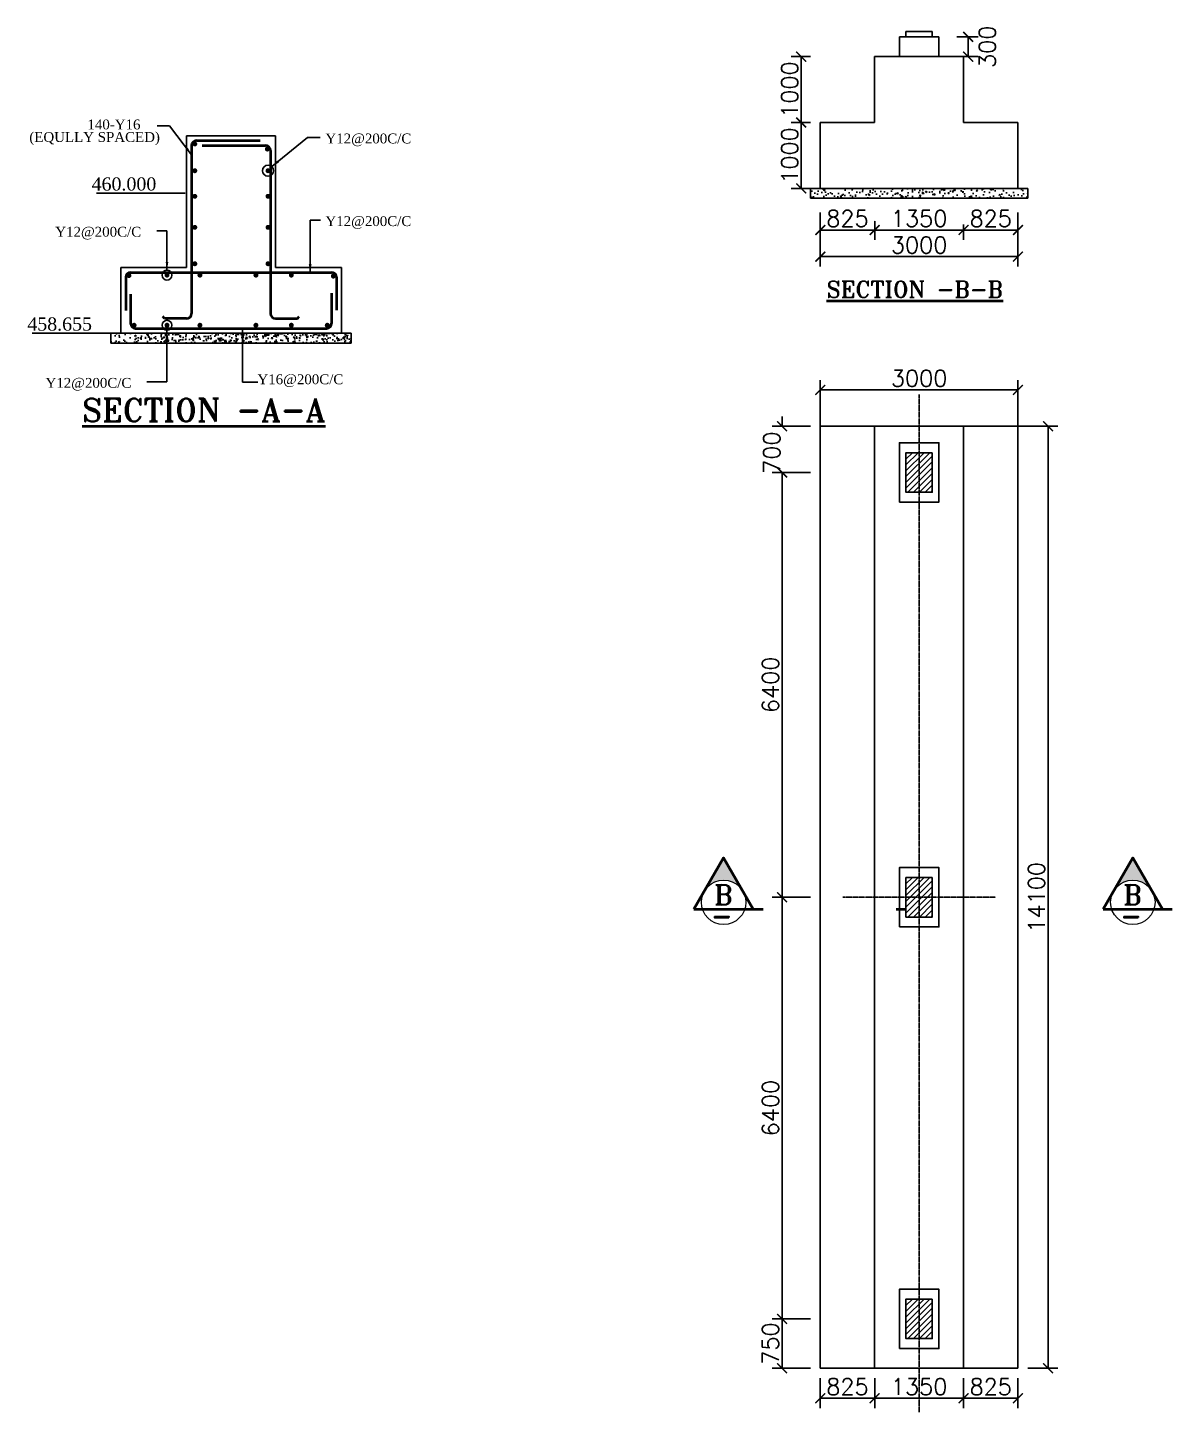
# Model space of a CAD drawing. Header units: inches. Extents: x -400915 to 515323, y 79868 to 577806.
# Drawn here: x 208981 to 226359, y 285657 to 306678 of the extents above; entities that cross this region are included whole.
import ezdxf
from ezdxf.enums import TextEntityAlignment as Align

# ---------------------------------------------------------------- set-up
doc = ezdxf.new("R2010")
doc.units = ezdxf.units.IN
doc.header["$LTSCALE"] = 0.315
doc.header["$MEASUREMENT"] = 0
doc.linetypes.add('CENTER', pattern=[50.8, 31.75, -6.35, 6.35, -6.35])
doc.layers.get('0').update_dxf_attribs({"color": 9})
for name, color, linetype in [('CL', 5, 'CENTER'), ('rec', 7, 'Continuous'), ('stru', 2, 'Continuous'), ('TEXT', 3, 'Continuous')]:
    doc.layers.add(name, color=color, linetype=linetype)
for name, color, linetype, lineweight in [('crass barrier', 1, 'Continuous', 20), ('DM', 1, 'Continuous', 20), ('RFC', 4, 'Continuous', 40), ('STRUC', 2, 'Continuous', 20), ('TXC', 7, 'Continuous', 40)]:
    doc.layers.add(name, color=color, linetype=linetype, lineweight=lineweight)
doc.styles.add('ROMANS', font='ROMANS')
doc.styles.add('ROMANT', font='romant.shx')
doc.styles.get("Standard").update_dxf_attribs({"font": 'romantic.ttf'})
doc.dimstyles.new('75', dxfattribs={"dimscale": 0, "dimtxt": 2.5, "dimasz": 2.5, "dimexe": 1.5, "dimexo": 1.5, "dimgap": 1, "dimtad": 1, "dimdec": 0, "dimzin": 0, "dimdsep": 46, "dimtxsty": 'ROMANS', "dimblk": 'ARCHTICK', "dimcen": -0.75, "dimclrd": 1, "dimclre": 1, "dimclrt": 3, "dimadec": 0, "dimazin": 0, "dimtfac": 1, "dimtdec": 0, "dimtofl": 0, "dimtmove": 0, "dimatfit": 3, "dimfxl": 1, "dimtolj": 1, "dimtzin": 0, "dimarcsym": 0})
doc.dimstyles.new('kri', dxfattribs={"dimtxt": 150, "dimasz": 125, "dimexe": 0.18, "dimexo": 0.0625, "dimgap": 0.09, "dimtad": 1, "dimdec": 0, "dimrnd": 1, "dimzin": 0, "dimdsep": 46, "dimtxsty": 'Standard', "dimblk": 'OBLIQUE', "dimcen": 0.09, "dimclrd": 1, "dimclre": 5, "dimclrt": 3, "dimadec": 0, "dimazin": 0, "dimtfac": 1, "dimtdec": 0, "dimtofl": 0, "dimtmove": 2, "dimatfit": 3, "dimfxl": 1, "dimtolj": 1, "dimtzin": 0, "dimarcsym": 0})

# ---------------------------------------------------------------- blocks, each defined once
blk = doc.blocks.new('_Oblique')
at = {"color": 0, "linetype": 'ByBlock', "lineweight": -2}
blk.add_line((-0.5, -0.5), (0.5, 0.5), dxfattribs=at)
blk = doc.blocks.new('_ArchTick')
at = {"layer": 'crass barrier', "color": 0, "const_width": 0.15}
blk.add_lwpolyline([(-0.5, -0.5), (0.5, 0.5)], dxfattribs=at)
blk = doc.blocks.new('*D21')
at = {"layer": 'Defpoints', "color": 0, "linetype": 'Continuous', "transparency": 16777216}
for p in [(224015, 301179), (221015, 300322), (224015, 300322)]:
    blk.add_point(p, dxfattribs=at)
at = {"layer": 'STRUC', "color": 1, "linetype": 'Continuous', "lineweight": -2, "transparency": 16777216}
for p, q in [((221015, 300472), (221015, 301329)), ((224015, 300472), (224015, 301329)), ((221015, 301179), (224015, 301179))]:
    blk.add_line(p, q, dxfattribs=at)
at = {"layer": 'STRUC', "color": 1, "linetype": 'Continuous', "lineweight": -2, "transparency": 16777216, "xscale": 150, "yscale": 150, "zscale": 150, "rotation": 180}
blk.add_blockref('_ArchTick', (221015, 301179), dxfattribs=at)
at = {"layer": 'STRUC', "color": 1, "linetype": 'Continuous', "lineweight": -2, "transparency": 16777216, "xscale": 150, "yscale": 150, "zscale": 150}
blk.add_blockref('_ArchTick', (224015, 301179), dxfattribs=at)
at = {"layer": 'STRUC', "color": 3, "linetype": 'Continuous', "transparency": 16777216, "insert": (222515, 301354), "char_height": 250, "attachment_point": 5, "style": 'ROMANS'}
blk.add_mtext('\\A1;3000', dxfattribs=at)
blk = doc.blocks.new('*D22')
at = {"layer": 'Defpoints', "color": 0, "linetype": 'Continuous', "transparency": 16777216}
for p in [(223835, 300626), (224015, 286326), (224472, 286326)]:
    blk.add_point(p, dxfattribs=at)
at = {"layer": 'STRUC', "color": 1, "linetype": 'Continuous', "lineweight": -2, "transparency": 16777216}
for p, q in [((223985, 300626), (224622, 300626)), ((224472, 300626), (224472, 286326)), ((224165, 286326), (224622, 286326))]:
    blk.add_line(p, q, dxfattribs=at)
at = {"layer": 'STRUC', "color": 1, "linetype": 'Continuous', "lineweight": -2, "transparency": 16777216, "xscale": 150, "yscale": 150, "zscale": 150}
for p, rotation in [((224472, 300626), 90), ((224472, 286326), 270)]:
    blk.add_blockref('_ArchTick', p, dxfattribs=dict(at, rotation=rotation))
at = {"layer": 'STRUC', "color": 3, "linetype": 'Continuous', "transparency": 16777216, "insert": (224297, 293476), "char_height": 250, "attachment_point": 5, "rotation": 90, "style": 'ROMANS'}
blk.add_mtext('\\A1;14100', dxfattribs=at)
blk = doc.blocks.new('*D23')
at = {"layer": 'Defpoints', "color": 0, "linetype": 'Continuous', "transparency": 16777216}
for p in [(221015, 299926), (220434, 293476), (221015, 293476)]:
    blk.add_point(p, dxfattribs=at)
at = {"layer": 'STRUC', "color": 1, "linetype": 'Continuous', "lineweight": -2, "transparency": 16777216}
for p, q in [((220865, 299926), (220284, 299926)), ((220434, 299926), (220434, 293476)), ((220865, 293476), (220284, 293476))]:
    blk.add_line(p, q, dxfattribs=at)
at = {"layer": 'STRUC', "color": 1, "linetype": 'Continuous', "lineweight": -2, "transparency": 16777216, "xscale": 150, "yscale": 150, "zscale": 150}
for p, rotation in [((220434, 299926), 90), ((220434, 293476), 270)]:
    blk.add_blockref('_ArchTick', p, dxfattribs=dict(at, rotation=rotation))
at = {"layer": 'STRUC', "color": 3, "linetype": 'Continuous', "transparency": 16777216, "insert": (220259, 296701), "char_height": 250, "attachment_point": 5, "rotation": 90, "style": 'ROMANS'}
blk.add_mtext('\\A1;6400', dxfattribs=at)
blk = doc.blocks.new('*D24')
at = {"layer": 'Defpoints', "color": 0, "linetype": 'Continuous', "transparency": 16777216}
for p in [(221015, 293476), (220434, 287076), (221015, 287076)]:
    blk.add_point(p, dxfattribs=at)
at = {"layer": 'STRUC', "color": 1, "linetype": 'Continuous', "lineweight": -2, "transparency": 16777216}
for p, q in [((220865, 293476), (220284, 293476)), ((220434, 293476), (220434, 287076)), ((220865, 287076), (220284, 287076))]:
    blk.add_line(p, q, dxfattribs=at)
at = {"layer": 'STRUC', "color": 1, "linetype": 'Continuous', "lineweight": -2, "transparency": 16777216, "xscale": 150, "yscale": 150, "zscale": 150}
for p, rotation in [((220434, 293476), 90), ((220434, 287076), 270)]:
    blk.add_blockref('_ArchTick', p, dxfattribs=dict(at, rotation=rotation))
at = {"layer": 'STRUC', "color": 3, "linetype": 'Continuous', "transparency": 16777216, "insert": (220259, 290276), "char_height": 250, "attachment_point": 5, "rotation": 90, "style": 'ROMANS'}
blk.add_mtext('\\A1;6400', dxfattribs=at)
blk = doc.blocks.new('*D25')
at = {"layer": 'Defpoints', "color": 0, "linetype": 'Continuous', "transparency": 16777216}
for p in [(220434, 300626), (221015, 300626), (221015, 299926)]:
    blk.add_point(p, dxfattribs=at)
at = {"layer": 'STRUC', "color": 1, "linetype": 'Continuous', "lineweight": -2, "transparency": 16777216}
for p, q in [((220865, 300626), (220284, 300626)), ((220434, 300626), (220434, 300776)), ((220865, 299926), (220284, 299926)), ((220434, 299926), (220434, 299776))]:
    blk.add_line(p, q, dxfattribs=at)
at = {"layer": 'STRUC', "color": 1, "linetype": 'Continuous', "lineweight": -2, "transparency": 16777216, "xscale": 150, "yscale": 150, "zscale": 150}
for p, rotation in [((220434, 300626), 270), ((220434, 299926), 90)]:
    blk.add_blockref('_ArchTick', p, dxfattribs=dict(at, rotation=rotation))
at = {"layer": 'STRUC', "color": 3, "linetype": 'Continuous', "transparency": 16777216, "insert": (220278, 300226), "char_height": 250, "attachment_point": 5, "rotation": 90, "style": 'ROMANS'}
blk.add_mtext('\\A1;700', dxfattribs=at)
blk = doc.blocks.new('*D26')
at = {"layer": 'Defpoints', "color": 0, "linetype": 'Continuous', "transparency": 16777216}
for p in [(221015, 287076), (220434, 286326), (221015, 286326)]:
    blk.add_point(p, dxfattribs=at)
at = {"layer": 'STRUC', "color": 1, "linetype": 'Continuous', "lineweight": -2, "transparency": 16777216}
for p, q in [((220865, 287076), (220284, 287076)), ((220434, 287076), (220434, 286326)), ((220865, 286326), (220284, 286326))]:
    blk.add_line(p, q, dxfattribs=at)
at = {"layer": 'STRUC', "color": 1, "linetype": 'Continuous', "lineweight": -2, "transparency": 16777216, "xscale": 150, "yscale": 150, "zscale": 150}
for p, rotation in [((220434, 287076), 90), ((220434, 286326), 270)]:
    blk.add_blockref('_ArchTick', p, dxfattribs=dict(at, rotation=rotation))
at = {"layer": 'STRUC', "color": 3, "linetype": 'Continuous', "transparency": 16777216, "insert": (220259, 286701), "char_height": 250, "attachment_point": 5, "rotation": 90, "style": 'ROMANS'}
blk.add_mtext('\\A1;750', dxfattribs=at)
blk = doc.blocks.new('*D27')
at = {"layer": 'Defpoints', "color": 0, "linetype": 'Continuous', "transparency": 16777216}
for p in [(221015, 286326), (221840, 286326), (221840, 285871)]:
    blk.add_point(p, dxfattribs=at)
at = {"layer": 'STRUC', "color": 1, "linetype": 'Continuous', "lineweight": -2, "transparency": 16777216}
for p, q in [((221015, 286176), (221015, 285721)), ((221840, 286176), (221840, 285721)), ((221015, 285871), (221840, 285871))]:
    blk.add_line(p, q, dxfattribs=at)
at = {"layer": 'STRUC', "color": 1, "linetype": 'Continuous', "lineweight": -2, "transparency": 16777216, "xscale": 150, "yscale": 150, "zscale": 150, "rotation": 180}
blk.add_blockref('_ArchTick', (221015, 285871), dxfattribs=at)
at = {"layer": 'STRUC', "color": 1, "linetype": 'Continuous', "lineweight": -2, "transparency": 16777216, "xscale": 150, "yscale": 150, "zscale": 150}
blk.add_blockref('_ArchTick', (221840, 285871), dxfattribs=at)
at = {"layer": 'STRUC', "color": 3, "linetype": 'Continuous', "transparency": 16777216, "insert": (221427, 286046), "char_height": 250, "attachment_point": 5, "style": 'ROMANS'}
blk.add_mtext('\\A1;825', dxfattribs=at)
blk = doc.blocks.new('*D28')
at = {"layer": 'Defpoints', "color": 0, "linetype": 'Continuous', "transparency": 16777216}
for p in [(221840, 286326), (223190, 286326), (223190, 285871)]:
    blk.add_point(p, dxfattribs=at)
at = {"layer": 'STRUC', "color": 1, "linetype": 'Continuous', "lineweight": -2, "transparency": 16777216}
for p, q in [((221840, 286176), (221840, 285721)), ((223190, 286176), (223190, 285721)), ((221840, 285871), (223190, 285871))]:
    blk.add_line(p, q, dxfattribs=at)
at = {"layer": 'STRUC', "color": 1, "linetype": 'Continuous', "lineweight": -2, "transparency": 16777216, "xscale": 150, "yscale": 150, "zscale": 150, "rotation": 180}
blk.add_blockref('_ArchTick', (221840, 285871), dxfattribs=at)
at = {"layer": 'STRUC', "color": 1, "linetype": 'Continuous', "lineweight": -2, "transparency": 16777216, "xscale": 150, "yscale": 150, "zscale": 150}
blk.add_blockref('_ArchTick', (223190, 285871), dxfattribs=at)
at = {"layer": 'STRUC', "color": 3, "linetype": 'Continuous', "transparency": 16777216, "insert": (222515, 286046), "char_height": 250, "attachment_point": 5, "style": 'ROMANS'}
blk.add_mtext('\\A1;1350', dxfattribs=at)
blk = doc.blocks.new('*D29')
at = {"layer": 'Defpoints', "color": 0, "linetype": 'Continuous', "transparency": 16777216}
for p in [(223190, 286326), (224015, 286326), (224015, 285871)]:
    blk.add_point(p, dxfattribs=at)
at = {"layer": 'STRUC', "color": 1, "linetype": 'Continuous', "lineweight": -2, "transparency": 16777216}
for p, q in [((223190, 286176), (223190, 285721)), ((224015, 286176), (224015, 285721)), ((223190, 285871), (224015, 285871))]:
    blk.add_line(p, q, dxfattribs=at)
at = {"layer": 'STRUC', "color": 1, "linetype": 'Continuous', "lineweight": -2, "transparency": 16777216, "xscale": 150, "yscale": 150, "zscale": 150, "rotation": 180}
blk.add_blockref('_ArchTick', (223190, 285871), dxfattribs=at)
at = {"layer": 'STRUC', "color": 1, "linetype": 'Continuous', "lineweight": -2, "transparency": 16777216, "xscale": 150, "yscale": 150, "zscale": 150}
blk.add_blockref('_ArchTick', (224015, 285871), dxfattribs=at)
at = {"layer": 'STRUC', "color": 3, "linetype": 'Continuous', "transparency": 16777216, "insert": (223602, 286046), "char_height": 250, "attachment_point": 5, "style": 'ROMANS'}
blk.add_mtext('\\A1;825', dxfattribs=at)
blk = doc.blocks.new('*D30')
at = {"layer": 'Defpoints', "color": 0, "linetype": 'Continuous', "transparency": 16777216}
for p in [(221015, 306238), (220724, 305238), (221015, 305238)]:
    blk.add_point(p, dxfattribs=at)
at = {"layer": 'STRUC', "color": 1, "linetype": 'Continuous', "lineweight": -2, "transparency": 16777216}
for p, q in [((220865, 306238), (220574, 306238)), ((220724, 306238), (220724, 305238)), ((220865, 305238), (220574, 305238))]:
    blk.add_line(p, q, dxfattribs=at)
at = {"layer": 'STRUC', "color": 1, "linetype": 'Continuous', "lineweight": -2, "transparency": 16777216, "xscale": 150, "yscale": 150, "zscale": 150}
for p, rotation in [((220724, 306238), 90), ((220724, 305238), 270)]:
    blk.add_blockref('_ArchTick', p, dxfattribs=dict(at, rotation=rotation))
at = {"layer": 'STRUC', "color": 3, "linetype": 'Continuous', "transparency": 16777216, "insert": (220549, 305738), "char_height": 250, "attachment_point": 5, "rotation": 90, "style": 'ROMANS'}
blk.add_mtext('\\A1;1000', dxfattribs=at)
blk = doc.blocks.new('*D31')
at = {"layer": 'Defpoints', "color": 0, "linetype": 'Continuous', "transparency": 16777216}
for p in [(224015, 304022), (223190, 303606), (224015, 303606)]:
    blk.add_point(p, dxfattribs=at)
at = {"layer": 'STRUC', "color": 1, "linetype": 'Continuous', "lineweight": -2, "transparency": 16777216}
for p, q in [((224015, 303872), (224015, 303456)), ((223190, 303606), (224015, 303606))]:
    blk.add_line(p, q, dxfattribs=at)
at = {"layer": 'STRUC', "color": 1, "linetype": 'Continuous', "lineweight": -2, "transparency": 16777216, "xscale": 150, "yscale": 150, "zscale": 150, "rotation": 180}
blk.add_blockref('_ArchTick', (223190, 303606), dxfattribs=at)
at = {"layer": 'STRUC', "color": 1, "linetype": 'Continuous', "lineweight": -2, "transparency": 16777216, "xscale": 150, "yscale": 150, "zscale": 150}
blk.add_blockref('_ArchTick', (224015, 303606), dxfattribs=at)
at = {"layer": 'STRUC', "color": 3, "linetype": 'Continuous', "transparency": 16777216, "insert": (223602, 303781), "char_height": 250, "attachment_point": 5, "style": 'ROMANS'}
blk.add_mtext('\\A1;825', dxfattribs=at)
blk = doc.blocks.new('*D32')
at = {"layer": 'Defpoints', "color": 0, "linetype": 'Continuous', "transparency": 16777216}
for p in [(221015, 303618), (224015, 303618), (224015, 303202)]:
    blk.add_point(p, dxfattribs=at)
at = {"layer": 'STRUC', "color": 1, "linetype": 'Continuous', "lineweight": -2, "transparency": 16777216}
for p, q in [((221015, 303468), (221015, 303052)), ((224015, 303468), (224015, 303052)), ((221015, 303202), (224015, 303202))]:
    blk.add_line(p, q, dxfattribs=at)
at = {"layer": 'STRUC', "color": 1, "linetype": 'Continuous', "lineweight": -2, "transparency": 16777216, "xscale": 150, "yscale": 150, "zscale": 150, "rotation": 180}
blk.add_blockref('_ArchTick', (221015, 303202), dxfattribs=at)
at = {"layer": 'STRUC', "color": 1, "linetype": 'Continuous', "lineweight": -2, "transparency": 16777216, "xscale": 150, "yscale": 150, "zscale": 150}
blk.add_blockref('_ArchTick', (224015, 303202), dxfattribs=at)
at = {"layer": 'STRUC', "color": 3, "linetype": 'Continuous', "transparency": 16777216, "insert": (222515, 303377), "char_height": 250, "attachment_point": 5, "style": 'ROMANS'}
blk.add_mtext('\\A1;3000', dxfattribs=at)
blk = doc.blocks.new('*D33')
at = {"layer": 'Defpoints', "color": 0, "linetype": 'Continuous', "transparency": 16777216}
for p in [(221015, 304022), (221015, 303606), (221840, 303606)]:
    blk.add_point(p, dxfattribs=at)
at = {"layer": 'STRUC', "color": 1, "linetype": 'Continuous', "lineweight": -2, "transparency": 16777216}
for p, q in [((221015, 303872), (221015, 303456)), ((221840, 303756), (221840, 303756)), ((221840, 303606), (221015, 303606))]:
    blk.add_line(p, q, dxfattribs=at)
at = {"layer": 'STRUC', "color": 1, "linetype": 'Continuous', "lineweight": -2, "transparency": 16777216, "xscale": 150, "yscale": 150, "zscale": 150, "rotation": 180}
blk.add_blockref('_ArchTick', (221015, 303606), dxfattribs=at)
at = {"layer": 'STRUC', "color": 1, "linetype": 'Continuous', "lineweight": -2, "transparency": 16777216, "xscale": 150, "yscale": 150, "zscale": 150}
blk.add_blockref('_ArchTick', (221840, 303606), dxfattribs=at)
at = {"layer": 'STRUC', "color": 3, "linetype": 'Continuous', "transparency": 16777216, "insert": (221427, 303781), "char_height": 250, "attachment_point": 5, "style": 'ROMANS'}
blk.add_mtext('\\A1;825', dxfattribs=at)
blk = doc.blocks.new('*D34')
at = {"layer": 'Defpoints', "color": 0, "linetype": 'Continuous', "transparency": 16777216}
for p in [(220724, 305238), (221015, 305238), (221015, 304238)]:
    blk.add_point(p, dxfattribs=at)
at = {"layer": 'STRUC', "color": 1, "linetype": 'Continuous', "lineweight": -2, "transparency": 16777216}
for p, q in [((220865, 305238), (220574, 305238)), ((220724, 304238), (220724, 305238)), ((220865, 304238), (220574, 304238))]:
    blk.add_line(p, q, dxfattribs=at)
at = {"layer": 'STRUC', "color": 1, "linetype": 'Continuous', "lineweight": -2, "transparency": 16777216, "xscale": 150, "yscale": 150, "zscale": 150}
for p, rotation in [((220724, 305238), 90), ((220724, 304238), 270)]:
    blk.add_blockref('_ArchTick', p, dxfattribs=dict(at, rotation=rotation))
at = {"layer": 'STRUC', "color": 3, "linetype": 'Continuous', "transparency": 16777216, "insert": (220549, 304738), "char_height": 250, "attachment_point": 5, "rotation": 90, "style": 'ROMANS'}
blk.add_mtext('\\A1;1000', dxfattribs=at)
blk = doc.blocks.new('*D35')
at = {"layer": 'Defpoints', "color": 0, "linetype": 'Continuous', "transparency": 16777216}
for p in [(222937, 306538), (223260, 306538), (222937, 306238)]:
    blk.add_point(p, dxfattribs=at)
at = {"layer": 'STRUC', "color": 1, "linetype": 'Continuous', "lineweight": -2, "transparency": 16777216}
for p, q in [((223087, 306538), (223410, 306538)), ((223260, 306238), (223260, 306538)), ((223087, 306238), (223410, 306238))]:
    blk.add_line(p, q, dxfattribs=at)
at = {"layer": 'STRUC', "color": 1, "linetype": 'Continuous', "lineweight": -2, "transparency": 16777216, "xscale": 150, "yscale": 150, "zscale": 150}
for p, rotation in [((223260, 306538), 90), ((223260, 306238), 270)]:
    blk.add_blockref('_ArchTick', p, dxfattribs=dict(at, rotation=rotation))
at = {"layer": 'STRUC', "color": 3, "linetype": 'Continuous', "transparency": 16777216, "insert": (223549, 306388), "char_height": 250, "attachment_point": 5, "rotation": 90, "style": 'ROMANS'}
blk.add_mtext('\\A1;300', dxfattribs=at)
blk = doc.blocks.new('*D149')
at = {"layer": 'Defpoints', "color": 0, "linetype": 'Continuous', "transparency": 16777216}
for p in [(221840, 303890), (223190, 303841), (223190, 303606)]:
    blk.add_point(p, dxfattribs=at)
at = {"layer": 'STRUC', "color": 1, "linetype": 'Continuous', "lineweight": -2, "transparency": 16777216}
for p, q in [((221840, 303740), (221840, 303456)), ((221840, 303606), (223190, 303606)), ((223190, 303691), (223190, 303456))]:
    blk.add_line(p, q, dxfattribs=at)
at = {"layer": 'STRUC', "color": 1, "linetype": 'Continuous', "lineweight": -2, "transparency": 16777216, "xscale": 150, "yscale": 150, "zscale": 150, "rotation": 180}
blk.add_blockref('_ArchTick', (221840, 303606), dxfattribs=at)
at = {"layer": 'STRUC', "color": 1, "linetype": 'Continuous', "lineweight": -2, "transparency": 16777216, "xscale": 150, "yscale": 150, "zscale": 150}
blk.add_blockref('_ArchTick', (223190, 303606), dxfattribs=at)
at = {"layer": 'STRUC', "color": 3, "linetype": 'Continuous', "transparency": 16777216, "insert": (222515, 303781), "char_height": 250, "attachment_point": 5, "style": 'ROMANS'}
blk.add_mtext('\\A1;1350', dxfattribs=at)

msp = doc.modelspace()

# ---------------------------------------------------------------- hatches: boundary and pattern name
at = {"layer": 'DM'}
for points in [[(219546.4, 294075.4), (219254.2, 293569.2, -0.5773503), (219838.7, 293569.2)], [(225758.7, 294075.4), (225466.4, 293569.2, -0.5773503), (226051, 293569.2)]]:
    msp.add_hatch(color=256, dxfattribs=at).paths.add_polyline_path(points)
at = {"layer": 'rec', "ltscale": 0.5}
h = msp.add_hatch(dxfattribs=at)
h.set_pattern_fill('AR-CONC', color=6, scale=30, style=0)
h.set_pattern_definition([(130, (237309.81, -7183.17), (-215.17805, -18.82564), [22.5, -247.5]), (185, (237309.81, -7183.17), (41.6254, 225.65764), [18, -198]), (79.5486, (237291.88, -7184.74), (-173.55281, 206.83186), [19.12206, -210.34263]), (133.8158, (237309.8, -7123.17), (-320.17231, -49.6557), [33.75, -371.25]), (83.3644, (237283.13, -7127.3), (-280.3988, 292.23536), [28.6831, -315.5139]), (188.8158, (237309.8, -7123.17), (-280.3986, 292.23558), [27, -297]), (159, (237279.81, -7138.17), (-179.07212, -120.78567), [22.5, -247.5]), (214, (237279.81, -7138.17), (-72.9946, 217.54501), [18, -198]), (108.5486, (237264.9, -7148.23), (-252.06679, 96.75915), [19.12206, -210.34263]), (142.5, (237309.81, -7183.17), (-3.647957, 99.868156), [0, -195.6, 0, -201, 0, -198.75]), (172.5, (237309.81, -7183.17), (-78.92086, 118.323514), [0, -114.6, 0, -191.1, 0, -75.75]), (212.5, (237376.71, -7183.17), (-160.14673, -6.766462), [0, -75, 0, -234, 0, -310.5]), (222.5, (237406.71, -7183.17), (-174.95585, 30.031495), [0, -97.5, 0, -155.4, 0, -220.5])])
h.paths.add_polyline_path([(222514.5, 304238.3), (224164.5, 304238.3), (224164.5, 304088.3), (222514.5, 304088.3)])
h.paths.add_polyline_path([(220864.5, 304238.3), (222514.5, 304238.3), (222514.5, 304088.3), (220864.5, 304088.3)])
h = msp.add_hatch(dxfattribs=at)
h.set_pattern_fill('AR-CONC', color=256, scale=30, style=0)
h.set_pattern_definition([(50, (0, 0), (215.178055, -18.82564), [22.5, -247.5]), (355, (0, 0), (-41.6254, 225.65764), [18, -198]), (100.4514, (17.93, -1.57), (173.55281, 206.83186), [19.12206, -210.34263]), (46.1842, (0, 60), (320.17231, -49.6557), [33.75, -371.25]), (96.6356, (26.68, 55.86), (280.3988, 292.23536), [28.6831, -315.5139]), (351.1842, (0, 60), (280.39858, 292.23558), [27, -297]), (21, (30, 45), (179.072116, -120.78567), [22.5, -247.5]), (326, (30, 45), (72.9946, 217.54501), [18, -198]), (71.4514, (44.92, 34.93), (252.06679, 96.75915), [19.12206, -210.34263]), (37.5, (0, 0), (3.647957, 99.868156), [0, -195.6, 0, -201, 0, -198.75]), (7.5, (0, 0), (78.92086, 118.323514), [0, -114.6, 0, -191.1, 0, -75.75]), (327.5, (-66.9, 0), (160.14673, -6.766462), [0, -75, 0, -234, 0, -310.5]), (317.5, (-96.9, 0), (174.95585, 30.031495), [0, -97.5, 0, -155.4, 0, -220.5])])
edge = h.paths.add_edge_path(flags=17)
edge.add_line((210244.2, 302888.3), (210244.2, 303038.3))
h = msp.add_hatch(dxfattribs=at)
h.set_pattern_fill('AR-CONC', color=256, scale=30, style=0)
h.set_pattern_definition([(50, (0, -1000), (215.178055, -18.82564), [22.5, -247.5]), (355, (0, -1000), (-41.6254, 225.65764), [18, -198]), (100.4514, (17.93, -1001.57), (173.55281, 206.83186), [19.12206, -210.34263]), (46.1842, (0, -940), (320.17231, -49.6557), [33.75, -371.25]), (96.6356, (26.68, -944.14), (280.3988, 292.23536), [28.6831, -315.5139]), (351.1842, (0, -940), (280.39858, 292.23558), [27, -297]), (21, (30, -955), (179.072116, -120.78567), [22.5, -247.5]), (326, (30, -955), (72.9946, 217.54501), [18, -198]), (71.4514, (44.92, -965.07), (252.06679, 96.75915), [19.12206, -210.34263]), (37.5, (0, -1000), (3.647957, 99.868156), [0, -195.6, 0, -201, 0, -198.75]), (7.5, (0, -1000), (78.92086, 118.323514), [0, -114.6, 0, -191.1, 0, -75.75]), (327.5, (-66.9, -1000), (160.14673, -6.766462), [0, -75, 0, -234, 0, -310.5]), (317.5, (-96.9, -1000), (174.95585, 30.031495), [0, -97.5, 0, -155.4, 0, -220.5])])
h.paths.add_polyline_path([(210244.2, 302038.3), (210244.2, 301888.3), (213894.2, 301888.3), (213894.2, 302038.3)])
h = msp.add_hatch(dxfattribs=at)
h.set_pattern_fill('AR-CONC', color=6, scale=30, style=0)
h.set_pattern_definition([(130, (227039.48, -9383.17), (-215.17805, -18.82564), [22.5, -247.5]), (185, (227039.48, -9383.17), (41.6254, 225.65764), [18, -198]), (79.5486, (227021.55, -9384.74), (-173.55281, 206.83186), [19.12206, -210.34263]), (133.8158, (227039.48, -9323.17), (-320.17231, -49.6557), [33.75, -371.25]), (83.3644, (227012.8, -9327.3), (-280.3988, 292.23536), [28.6831, -315.5139]), (188.8158, (227039.48, -9323.17), (-280.3986, 292.23558), [27, -297]), (159, (227009.48, -9338.17), (-179.07212, -120.78567), [22.5, -247.5]), (214, (227009.48, -9338.17), (-72.9946, 217.54501), [18, -198]), (108.5486, (226994.56, -9348.23), (-252.06679, 96.75915), [19.12206, -210.34263]), (142.5, (227039.48, -9383.17), (-3.647957, 99.868156), [0, -195.6, 0, -201, 0, -198.75]), (172.5, (227039.48, -9383.17), (-78.92086, 118.323514), [0, -114.6, 0, -191.1, 0, -75.75]), (212.5, (227106.38, -9383.17), (-160.14673, -6.766462), [0, -75, 0, -234, 0, -310.5]), (222.5, (227136.38, -9383.17), (-174.95585, 30.031495), [0, -97.5, 0, -155.4, 0, -220.5])])
h.paths.add_polyline_path([(212244.2, 302038.3), (213894.2, 302038.3), (213894.2, 301888.3), (212244.2, 301888.3)])
h.paths.add_polyline_path([(210594.2, 302038.3), (212244.2, 302038.3), (212244.2, 301888.3), (210594.2, 301888.3)])
h = msp.add_hatch(dxfattribs=at)
h.set_pattern_fill('ANSI31', color=3, scale=500, style=0)
h.set_pattern_definition([(45, (185219.2, 14484.68), (-44.194174, 44.194174), [])])
h.paths.add_polyline_path([(222714.5, 300225.9), (222314.5, 300225.9), (222314.5, 299625.9), (222714.5, 299625.9)])
h = msp.add_hatch(dxfattribs=at)
h.set_pattern_fill('ANSI31', color=3, scale=500, style=0)
h.set_pattern_definition([(45, (185219.2, 8034.68), (-44.194174, 44.194174), [])])
h.paths.add_polyline_path([(222714.5, 293775.9), (222314.5, 293775.9), (222314.5, 293175.9), (222714.5, 293175.9)])
h = msp.add_hatch(dxfattribs=at)
h.set_pattern_fill('ANSI31', color=3, scale=500, style=0)
h.set_pattern_definition([(45, (185219.2, 1634.68), (-44.194174, 44.194174), [])])
h.paths.add_polyline_path([(222714.5, 287375.9), (222314.5, 287375.9), (222314.5, 286775.9), (222714.5, 286775.9)])

# ---------------------------------------------------------------- linework, layer by layer
for p, q in [((221014.5, 300625.9), (221014.5, 286325.9)), ((224014.5, 300625.9), (221014.5, 300625.9)), ((224014.5, 300625.9), (221014.5, 300625.9)), ((221839.5, 300625.9), (221839.5, 286325.9)), ((223189.5, 300625.9), (223189.5, 286325.9)), ((224014.5, 300625.9), (224014.5, 286325.9)), ((224014.5, 286325.9), (221014.5, 286325.9)), ((224014.5, 286325.9), (221014.5, 286325.9))]:
    msp.add_line(p, q)
at = {"layer": 'CL'}
for p, q in [((222514.5, 285657.4), (222514.5, 301111.5)), ((221357.2, 300625.9), (223675.8, 300625.9)), ((221357.2, 293475.9), (223675.8, 293475.9))]:
    msp.add_line(p, q, dxfattribs=at)
at = {"layer": 'DM'}
for centre in [(219546.4, 293400.4), (225758.7, 293400.4)]:
    msp.add_circle(centre, 337.5, dxfattribs=at)
at = {"layer": 'rec', "ltscale": 0.5}
for p, q in [((211370.8, 304164.7), (210027.1, 304164.7)), ((210394.2, 302038.3), (209050.5, 302038.3))]:
    msp.add_line(p, q, dxfattribs=at)
for points in [[(222214.5, 299475.9), (222814.5, 299475.9), (222814.5, 300375.9), (222214.5, 300375.9)], [(222714.5, 300225.9), (222314.5, 300225.9), (222314.5, 299625.9), (222714.5, 299625.9)], [(222214.5, 293025.9), (222814.5, 293025.9), (222814.5, 293925.9), (222214.5, 293925.9)], [(222714.5, 293775.9), (222314.5, 293775.9), (222314.5, 293175.9), (222714.5, 293175.9)], [(222214.5, 286625.9), (222814.5, 286625.9), (222814.5, 287525.9), (222214.5, 287525.9)], [(222714.5, 287375.9), (222314.5, 287375.9), (222314.5, 286775.9), (222714.5, 286775.9)]]:
    msp.add_lwpolyline(points, close=True, dxfattribs=at)
for centre, radius in [((212630, 304506), 84), ((211096.3, 302920.9), 75.5), ((211096.3, 302160.3), 75.5)]:
    msp.add_circle(centre, radius, dxfattribs=at)
at = {"layer": 'RFC'}
for p, q in [((211469.2, 304888.3), (211469.2, 302338.3)), ((211544.2, 304963.3), (212510.4, 304963.3)), ((211631.8, 304888.3), (212594.2, 304888.3)), ((212669.2, 304813.3), (212669.2, 302338.3)), ((210544.2, 302963.3), (213594.2, 302963.3)), ((210469.2, 302888.3), (210469.2, 302384.9)), ((213669.2, 302888.3), (213669.2, 302390.2)), ((210544.2, 302631.7), (210544.2, 302188.3)), ((213594.2, 302645.2), (213594.2, 302188.3)), ((211060.3, 302263.3), (211033.4, 302291.3)), ((213078.1, 302263.3), (213105, 302291.3)), ((210619.2, 302113.3), (213519.2, 302113.3)), ((211394.2, 302263.3), (211060.3, 302263.3)), ((212744.2, 302263.3), (213078.1, 302263.3))]:
    msp.add_line(p, q, dxfattribs=at)
at = {"layer": 'RFC', "const_width": 37.5}
for points in [[(211499.9, 304912.1, 1), (211537.4, 304912.1, 1)], [(212638.4, 304835, -1), (212600.9, 304835, -1)], [(211499.9, 304506, 1), (211537.4, 304506, 1)], [(212648.7, 304506, -1), (212611.2, 304506, -1)], [(211499.9, 304117.7, 1), (211537.4, 304117.7, 1)], [(212648.7, 304117.7, -1), (212611.2, 304117.7, -1)], [(211499.9, 303646.7, 1), (211537.4, 303646.7, 1)], [(212648.7, 303646.7, -1), (212611.2, 303646.7, -1)], [(211499.9, 303094, 1), (211537.4, 303094, 1)], [(212648.7, 303094, -1), (212611.2, 303094, -1)], [(210499.2, 302914.4, 1), (210536.7, 302914.4, 1)], [(211077.6, 302920.9, 1), (211115.1, 302920.9, 1)], [(211577.6, 302920.9, 1), (211615.1, 302920.9, 1)], [(212427.6, 302920.9, 1), (212465.1, 302920.9, 1)], [(212965.2, 302920.9, 1), (213002.7, 302920.9, 1)], [(213602.7, 302906.3, 1), (213640.2, 302906.3, 1)], [(210577.6, 302160.3, 1), (210615.1, 302160.3, 1)], [(211077.6, 302160.3, 1), (211115.1, 302160.3, 1)], [(211577.6, 302160.3, 1), (211615.1, 302160.3, 1)], [(212427.6, 302160.3, 1), (212465.1, 302160.3, 1)], [(212965.2, 302160.3, 1), (213002.7, 302160.3, 1)], [(213510.8, 302160.3, 1), (213548.3, 302160.3, 1)]]:
    msp.add_lwpolyline(points, format="xyb", close=True, dxfattribs=at)
at = {"layer": 'RFC'}
for centre, start, end in [((211544.2, 304888.3), 90, 180), ((212594.2, 304813.3), 360, 90), ((210544.2, 302888.3), 90, 180), ((213594.2, 302888.3), 0, 90), ((211394.2, 302338.3), 270, 360), ((212744.2, 302338.3), 180, 270), ((210619.2, 302188.3), 180, 270), ((213519.2, 302188.3), 270, 0)]:
    msp.add_arc(centre, 75, start, end, dxfattribs=at)
at = {"layer": 'stru'}
for p, q in [((222214.5, 306538.3), (222214.5, 306238.3)), ((222214.5, 306538.3), (222814.5, 306538.3)), ((222314.5, 306620.3), (222314.5, 306538.3)), ((222714.5, 306620.3), (222314.5, 306620.3)), ((222714.5, 306620.3), (222714.5, 306538.3)), ((222814.5, 306538.3), (222814.5, 306238.3)), ((221839.5, 306238.3), (223189.5, 306238.3)), ((221839.5, 306238.3), (221839.5, 305238.3)), ((223189.5, 306238.3), (223189.5, 305238.3)), ((221014.5, 305238.3), (221839.5, 305238.3)), ((221014.5, 305238.3), (221014.5, 304238.3)), ((223189.5, 305238.3), (224014.5, 305238.3)), ((224014.5, 305238.3), (224014.5, 304238.3)), ((211394.2, 305038.3), (212744.2, 305038.3)), ((211394.2, 305038.3), (211394.2, 303038.3)), ((212744.2, 305038.3), (212744.2, 303038.3)), ((221014.5, 304238.3), (224014.5, 304238.3)), ((210394.2, 303038.3), (211394.2, 303038.3)), ((210394.2, 303038.3), (210394.2, 302038.3)), ((212744.2, 303038.3), (213744.2, 303038.3)), ((213744.2, 303038.3), (213744.2, 302038.3)), ((210394.2, 302038.3), (213744.2, 302038.3))]:
    msp.add_line(p, q, dxfattribs=at)
at = {"layer": 'stru', "color": 1}
for p, q in [((220864.5, 304238.3), (224164.5, 304238.3)), ((220864.5, 304088.3), (220864.5, 304238.3)), ((224164.5, 304238.3), (224164.5, 304088.3)), ((220864.5, 304088.3), (224164.5, 304088.3)), ((210244.2, 302038.3), (213894.2, 302038.3)), ((210244.2, 301888.3), (210244.2, 302038.3)), ((210244.2, 301888.3), (213894.2, 301888.3)), ((213894.2, 302038.3), (213894.2, 301888.3))]:
    msp.add_line(p, q, dxfattribs=at)
at = {"layer": 'TXC'}
for p, q in [((219996.4, 293296), (220146.4, 293296)), ((222165.6, 293296), (222315.6, 293296)), ((226208.7, 293296), (226358.7, 293296))]:
    msp.add_line(p, q, dxfattribs=at)
for points in [[(219096.4, 293296), (219996.4, 293296), (219546.4, 294075.4)], [(225308.7, 293296), (226208.7, 293296), (225758.7, 294075.4)]]:
    msp.add_lwpolyline(points, close=True, dxfattribs=at)

# ---------------------------------------------------------------- texts
at = {"layer": 'TEXT', "ltscale": 0.5}
for s, height, p in [('140-Y16', 150, (209888.2, 305133.6)), ('(EQULLY SPACED)', 150, (209006.4, 304942.9)), ('Y12@200C/C', 150, (213501.5, 304920.8)), ('460.000', 200, (209952.1, 304205)), ('Y12@200C/C', 150, (213501.5, 303666.2)), ('Y12@200C/C', 150, (209400.3, 303504.6)), ('458.655', 200, (208975.5, 302078.6)), ('Y12@200C/C', 150, (209251.9, 301210.7)), ('Y16@200C/C', 150, (212469.4, 301264.9))]:
    msp.add_text(s, height=height, dxfattribs=at).set_placement(p)
at = {"layer": 'TXC', "style": 'ROMANT'}
for p in [(219358.3, 293041.3), (225570.6, 293041.3)]:
    msp.add_text('-', height=300, dxfattribs=at).set_placement(p)
at = {"layer": 'TXC', "width": 9218.701, "attachment_point": 5, "style": 'ROMANT'}
for s, insert, char_height in [('{\\LSECTION -B-B}', (222449.6, 302704.9), 250), ('{\\LSECTION -A-A}', (211655.5, 300872.1), 350)]:
    msp.add_mtext(s, dxfattribs=dict(at, insert=insert, char_height=char_height))
at = {"layer": 'TXC', "style": 'ROMANT'}
for p in [(219542.8, 293363.8), (225755.1, 293363.8)]:
    msp.add_attdef('B', text='A', height=300, dxfattribs=at).set_placement(p, align=Align.CENTER)

# ---------------------------------------------------------------- dimensions: what is measured, and where the dimension line sits
at = {"layer": 'STRUC', "linetype": 'Continuous'}
for base, p1, p2, angle, picture, middle in [((223260, 306538.3), (222937.4, 306238.3), (222937.4, 306538.3), 90, '*D35', (223549.1, 306388.3)), ((220434.4, 300625.9), (221014.5, 299925.9), (221014.5, 300625.9), 270, '*D25', (220278.2, 300225.9))]:
    dim = msp.add_linear_dim(base=base, p1=p1, p2=p2, angle=angle, dimstyle='75', override={"dimscale": 100, "dimasz": 1.5, "dimgap": 0.5, "dimtmove": 2}, dxfattribs=at)
    dim.commit()
    dim.dimension.update_dxf_attribs({"geometry": picture, "text_midpoint": middle, "dimtype": 160})
for base, p1, p2, angle, picture, middle in [((220724.5, 305238.3), (221014.5, 306238.3), (221014.5, 305238.3), 90, '*D30', (220549.5, 305738.3)), ((220724.5, 305238.3), (221014.5, 304238.3), (221014.5, 305238.3), 270, '*D34', (220549.5, 304738.3)), ((221014.5, 303606.4), (221839.5, 303606.2), (221014.5, 304021.5), 180, '*D33', (221427, 303781.4)), ((220434.2, 287075.9), (221014.5, 293475.9), (221014.5, 287075.9), 90, '*D24', (220259.2, 290275.9)), ((220434.4, 286325.9), (221014.5, 287075.9), (221014.5, 286325.9), 90, '*D26', (220259.4, 286700.9))]:
    dim = msp.add_linear_dim(base=base, p1=p1, p2=p2, angle=angle, dimstyle='75', override={"dimscale": 100, "dimasz": 1.5, "dimgap": 0.5, "dimtmove": 2}, dxfattribs=at)
    dim.commit()
    dim.dimension.update_dxf_attribs({"geometry": picture, "text_midpoint": middle})
for base, p1, p2, picture, middle in [((224014.5, 303606.4), (223189.5, 303606.4), (224014.5, 304021.5), '*D31', (223602, 303781.4)), ((223189.5, 303606.4), (221839.5, 303889.9), (223189.5, 303841.1), '*D149', (222514.5, 303781.4)), ((224014.5, 303201.7), (221014.5, 303617.7), (224014.5, 303617.7), '*D32', (222514.5, 303376.7)), ((224014.5, 301179.1), (221014.5, 300321.8), (224014.5, 300321.8), '*D21', (222514.5, 301354.1)), ((221839.5, 285871.2), (221014.5, 286325.9), (221839.5, 286325.9), '*D27', (221427, 286046.2)), ((223189.5, 285871), (221839.5, 286325.9), (223189.5, 286325.9), '*D28', (222514.5, 286046)), ((224014.5, 285871), (223189.5, 286325.9), (224014.5, 286325.9), '*D29', (223602, 286046))]:
    dim = msp.add_linear_dim(base=base, p1=p1, p2=p2, dimstyle='75', override={"dimscale": 100, "dimasz": 1.5, "dimgap": 0.5, "dimtmove": 2}, dxfattribs=at)
    dim.commit()
    dim.dimension.update_dxf_attribs({"geometry": picture, "text_midpoint": middle})
for base, p1, p2, text, picture, middle in [((224472.1, 286325.9), (223835, 300625.9), (224014.5, 286325.9), '14100', '*D22', (224297.1, 293475.9)), ((220434.4, 293475.9), (221014.5, 299925.9), (221014.5, 293475.9), '6400', '*D23', (220259.4, 296700.9))]:
    dim = msp.add_linear_dim(base=base, p1=p1, p2=p2, angle=90, text=text, dimstyle='75', override={"dimscale": 100, "dimasz": 1.5, "dimgap": 0.5, "dimtmove": 2}, dxfattribs=at)
    dim.commit()
    dim.dimension.update_dxf_attribs({"geometry": picture, "text_midpoint": middle})

# ---------------------------------------------------------------- leaders
at = {"layer": 'rec', "ltscale": 0.5}
for points, override in [([(211469.2, 304748.3), (211132.2, 305185.3), (210948.7, 305185.3)], {"dimgap": 0.09, "dimtad": 0}), ([(212686.7, 304567.9), (213228.6, 305011.3), (213423.2, 305011.3)], {"dimgap": 0.09, "dimtad": 0}), ([(213269.7, 302963.3), (213269.7, 303756.6), (213426.1, 303756.6)], {"dimgap": 0.09, "dimtad": 0}), ([(211096.3, 302996.3), (211096.3, 303595.1), (210939.8, 303595.1)], {"dimgap": 0.09, "dimtad": 0}), ([(211096.3, 302084.9), (211096.3, 301301.1), (210791.5, 301301.1)], {"dimasz": 150, "dimtad": 0}), ([(212244.2, 302113.3), (212244.2, 301297.4), (212475.7, 301297.4)], {"dimasz": 150, "dimtad": 0})]:
    msp.add_leader(points, dimstyle='kri', override=override, dxfattribs=at)

doc.saveas('drawing.dxf')
